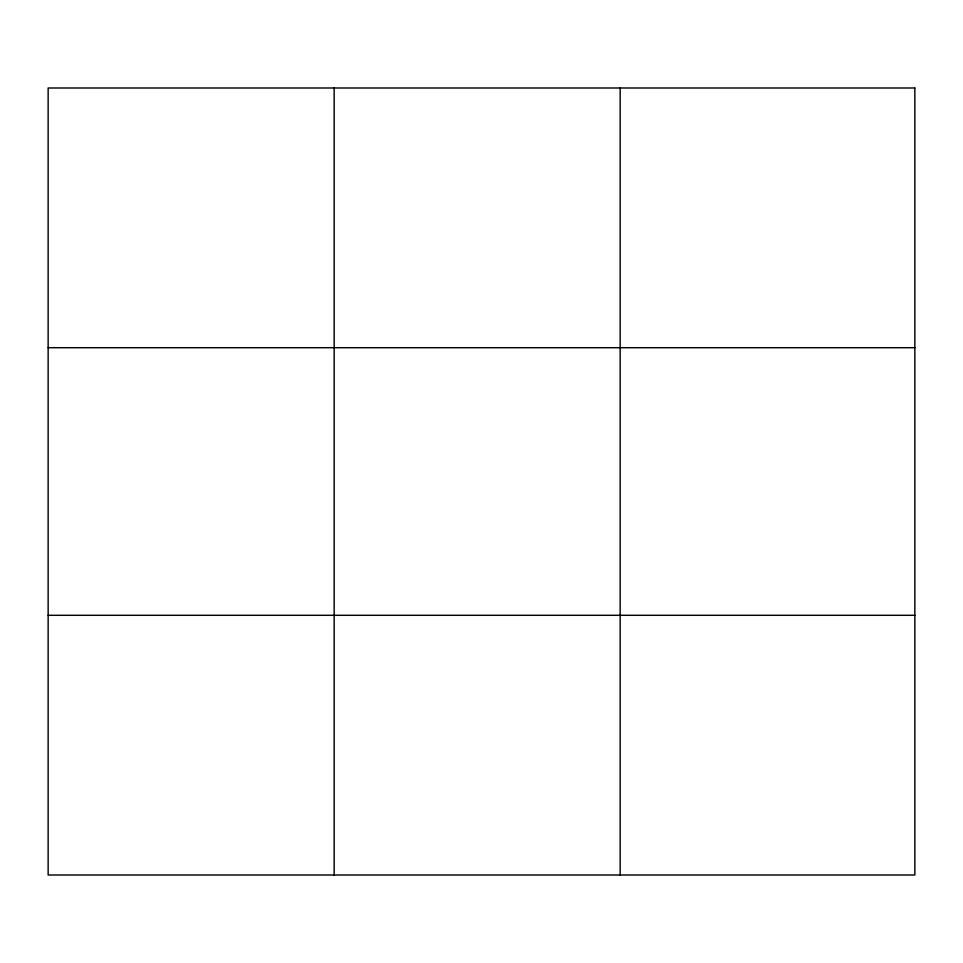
<?xml version="1.0" encoding="UTF-8"?>
<svg xmlns="http://www.w3.org/2000/svg" width="963" height="963" viewBox="0 0 963 963"><rect width="100%" height="100%" fill="white"/><g stroke="black" fill="none" stroke-linecap="round" stroke-linejoin="round"><path stroke-width="1.44" d="M334.161 875.006L334.161 87.994M620.172 875.006L620.172 87.994M48.15 347.703L914.85 347.703M48.15 615.297L914.85 615.297M914.85 87.994L914.85 875.006L48.15 875.006L48.15 87.994L914.85 87.994"/></g></svg>
